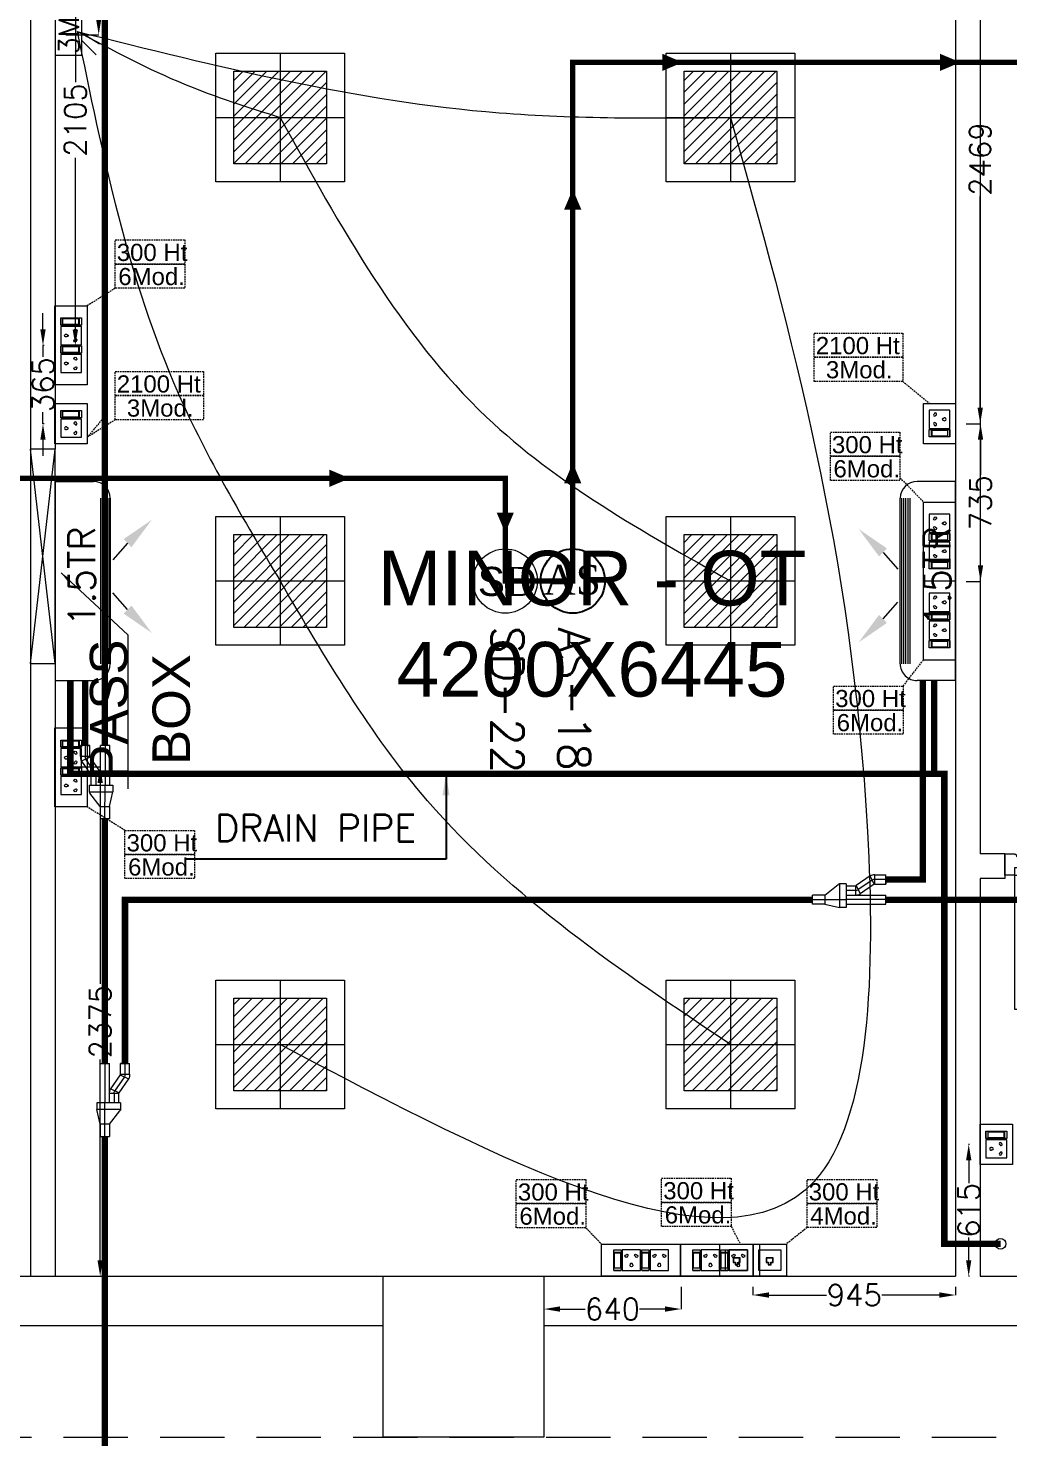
# Model space of a CAD drawing. Extents: x 3505867 to 4040009, y -660366 to -590408.
# Drawn here: x 3519124 to 3523697, y -613707 to -607133 of the extents above; entities that cross this region are included whole.
import ezdxf

# ---------------------------------------------------------------- set-up
doc = ezdxf.new("R2010")
doc.units = 0
doc.header["$LTSCALE"] = 6
doc.header["$MEASUREMENT"] = 0
for name, pattern in [('1', [0]), ('CONTINU', [0]), ('DASHED2', [0.375, 0.25, -0.125]), ('HIDDEN', [0.375, 0.25, -0.125])]:
    doc.linetypes.add(name, pattern=pattern)
doc.layers.get('0').update_dxf_attribs({"linetype": 'CONTINUOUS', "lineweight": 0})
doc.layers.get('Defpoints').update_dxf_attribs({"linetype": 'CONTINUOUS', "lineweight": 0})
for name, color, linetype, lineweight in [('1Y-JOINT', 1, 'CONTINUOUS', 0), ('AC CKT-8', 110, 'CONTINUOUS', 0), ('AC-AHU', 7, 'CONTINUOUS', 0), ('Chajja', 7, 'CONTINUOUS', 0), ('COL', 5, 'CONTINUOUS', 0), ('DIM', 7, 'CONTINUOUS', 0), ('DOOR', 44, 'CONTINUOUS', 0), ('ELE- DBS', 1, 'CONTINUOUS', 0), ('ELE-1 NO 6-16A RAW POWER SOCKET', 1, 'CONTINUOUS', 0), ('ELE-3M UPS P.SB', 3, 'CONTINUOUS', 0), ('ELE-CABLE TRAY', 31, 'CONTINUOUS', 0), ('ELE. 2N0S OF 6-16 UPS SOCKETS', 191, 'CONTINUOUS', 0), ('ELE. DB', 1, 'CONTINUOUS', 0), ('ELE.LAN POINT', 3, 'CONTINUOUS', 0), ('FA-ABOVE SMOKE DETECTOR', 6, 'CONTINUOUS', 25), ('FA-BELOW SMOKE DERECTOR', 1, 'CONTINUOUS', 0), ('FA-FIRE TEXT', 7, 'CONTINUOUS', 0), ('HTL-COPPER PIPE', 6, 'CONTINUOUS', 0), ('HVAC_HI-WALL_1.5TR', 5, 'CONTINUOUS', 0), ('LV.CC CEMARA', 66, 'CONTINUOUS', 0), ('M-VRF- CKT', 5, 'CONTINUOUS', 0), ('MEP_HVAC_DRAIN_PIPE', 7, 'CONTINUOUS', 0), ('MEP_HVAC_TEXT', 7, 'CONTINUOUS', 0), ('MEP_HVAC_VRF_COPPER_PIPE', 6, 'CONTINUOUS', 0), ('TEXT', 5, 'CONTINUOUS', 0), ('vrf', 6, 'CONTINUOUS', 0), ('WALL', 10, 'CONTINUOUS', 0), ('WIN', 151, 'CONTINUOUS', 0)]:
    doc.layers.add(name, color=color, linetype=linetype, lineweight=lineweight)
for name, color, linetype, lineweight, true_color in [('CFT_LOOPING', 7, '1', 0, 0xd6d600), ('ELE-42W EMERGENCY DOWN LIGHT', 7, 'CONTINUOUS', 0, 0x608ec6), ('ELE-6A AC SOCKET', 7, 'CONTINUOUS', 0, 0x00ceb6), ('ELE-LIGHTING WIRING', 7, 'CONTINUOUS', 0, 0x63d7b6)]:
    doc.layers.add(name, color=color, linetype=linetype, lineweight=lineweight, true_color=true_color)
doc.layers.add('FA-LOOPING', color=200, linetype='CONTINUOUS')
doc.styles.add('ARIAL', font='arial.ttf')
doc.styles.add('PDF Times New Roman', font='times.ttf')
doc.styles.add('ROMANS', font='romans.shx')
doc.styles.get("Standard").update_dxf_attribs({"font": 'SIMPLEX'})
doc.styles.add('VERDANA', font='verdana.ttf')
doc.dimstyles.new('AEPL1', dxfattribs={"dimtxt": 100, "dimasz": 75, "dimexe": 1.25, "dimexo": 50, "dimtad": 0, "dimdec": 0, "dimtxsty": 'ROMANS', "dimcen": 2.5, "dimclrd": 7, "dimclre": 7, "dimadec": 0, "dimazin": 0, "dimtfac": 1, "dimtdec": 0, "dimtmove": 0, "dimatfit": 3, "dimfxl": 1, "dimlwd": 0, "dimlwe": 0, "dimarcsym": 0})
doc.dimstyles.new('TEXT', dxfattribs={"dimscale": 0, "dimtxt": 500, "dimasz": 100, "dimexe": 75, "dimexo": 100, "dimgap": 50, "dimtad": 0, "dimdec": 0, "dimzin": 0, "dimdsep": 46, "dimtxsty": 'ARIAL', "dimblk": 'OBLIQUE', "dimcen": 0.09, "dimdle": 100, "dimclrd": 256, "dimclre": 256, "dimclrt": 6, "dimadec": 0, "dimazin": 0, "dimtfac": 1, "dimtdec": 0, "dimtofl": 0, "dimtmove": 2, "dimatfit": 3, "dimfxl": 1, "dimfrac": 2, "dimtolj": 1, "dimtzin": 0, "dimarcsym": 0})

# ---------------------------------------------------------------- blocks, each defined once
blk = doc.blocks.new('_Oblique')
at = {"color": 0, "linetype": 'ByBlock', "lineweight": -2}
blk.add_line((-0.5, -0.5), (0.5, 0.5), dxfattribs=at)
blk = doc.blocks.new('750')
at = {"layer": 'DOOR'}
for p, q in [((-50, 705), (-47.5, 705)), ((-35, 690), (-35, 692.5)), ((50, 45), (50, 80)), ((50, 80), (675, 80)), ((675, 45), (675, 80)), ((-50, 45), (-47.5, 45)), ((-35, 60), (-35, 57.5)), ((50, 45), (675, 45))]:
    blk.add_line(p, q, dxfattribs=at)
for points in [[(15, 690), (15, 705), (50, 705), (50, 750), (-50, 750), (-50, 705)], [(-35, 690), (15, 690)], [(15, 60), (15, 45), (50, 45), (50, 0), (-50, 0), (-50, 45)], [(-35, 60), (15, 60)]]:
    blk.add_lwpolyline(points, dxfattribs=at)
for centre, start, end in [((-35, 705), 180, 270), ((-35, 45), 90, 180)]:
    blk.add_arc(centre, 12.5, start, end, dxfattribs=at)
at = {"layer": 'DOOR', "color": 145}
blk.add_arc((15, 45), 660, 0, 90, dxfattribs=at)
blk = doc.blocks.new('6-16A RAW POWER SOCKET 3M')
at = {"layer": 'ELE-1 NO 6-16A RAW POWER SOCKET', "lineweight": 0}
for p, q in [((0, 57.9), (72.3, 57.9)), ((0, 57.9), (72.3, 57.9)), ((0, 32.7), (0, 57.9)), ((0, 57.9), (0, 32.7)), ((7.9, 55.8), (64.4, 55.8)), ((7.9, 34.8), (7.9, 55.8)), ((61.9, 55.8), (61.9, 34.8)), ((64.4, 55.8), (64.4, 34.8)), ((72.3, 57.9), (72.3, 32.7)), ((72.3, 32.7), (0, 32.7)), ((0, 28.5), (0, -34.8)), ((72.3, 28.5), (0, 28.5)), ((64.4, 34.8), (7.9, 34.8)), ((72.3, -34.8), (72.3, 28.5)), ((0, -34.8), (72.3, -34.8))]:
    blk.add_line(p, q, dxfattribs=at)
blk.add_lwpolyline([(92, 82.1), (92, -57.5), (-19.7, -57.5), (-19.7, 82.1)], close=True, dxfattribs=at)
for centre, radius, start, end in [((18.3, -3.1), 4.93, 37.1584, 322.8416), ((23.3, -3.1), 3.14, 251.4031, 108.5969), ((50.3, 14.9), 4.24, 357.49, 264.7311), ((53.2, 11.6), 3.43, 194.9049, 67.3162), ((50.3, -21.2), 4.24, 95.2689, 2.51), ((53.2, -17.8), 3.43, 292.6838, 165.0951)]:
    blk.add_arc(centre, radius, start, end, dxfattribs=at)
blk = doc.blocks.new('6MODULE-UPS')
at = {"layer": 'ELE. 2N0S OF 6-16 UPS SOCKETS', "color": 223, "lineweight": 0}
for p, q in [((-5.7, 91.9), (-5.7, 19.7)), ((-5.7, 91.9), (-5.7, 19.7)), ((19.4, 91.9), (-5.7, 91.9)), ((-5.7, 91.9), (19.4, 91.9)), ((-3.6, 84), (-3.6, 27.6)), ((17.3, 84), (-3.6, 84)), ((17.3, 27.6), (17.3, 84)), ((19.4, 19.7), (19.4, 91.9)), ((23.6, 91.9), (86.9, 91.9)), ((23.6, 19.7), (23.6, 91.9)), ((86.9, 91.9), (86.9, 19.7)), ((91.1, 91.9), (91.1, 19.7)), ((91.1, 91.9), (91.1, 19.7)), ((116.2, 91.9), (91.1, 91.9)), ((91.1, 91.9), (116.2, 91.9)), ((93.2, 84), (93.2, 27.6)), ((114.1, 84), (93.2, 84)), ((114.1, 27.6), (114.1, 84)), ((116.2, 19.7), (116.2, 91.9)), ((120.4, 19.7), (120.4, 91.9)), ((120.4, 91.9), (183.6, 91.9)), ((183.6, 91.9), (183.6, 19.7)), ((-5.7, 19.7), (19.4, 19.7)), ((-3.6, 30.1), (17.3, 30.1)), ((-3.6, 27.6), (17.3, 27.6)), ((86.9, 19.7), (23.6, 19.7)), ((91.1, 19.7), (116.2, 19.7)), ((93.2, 30.1), (114.1, 30.1)), ((93.2, 27.6), (114.1, 27.6)), ((183.6, 19.7), (120.4, 19.7))]:
    blk.add_line(p, q, dxfattribs=at)
blk.add_lwpolyline([(-48.1, 0), (226, 0), (226, 111.6), (-48.1, 111.6)], close=True, dxfattribs=at)
for centre, radius, start, end in [((55.3, 73.6), 4.92, 307.1584, 232.8416), ((55.3, 68.7), 3.14, 161.4031, 18.5969), ((152, 73.6), 4.92, 307.1584, 232.8416), ((152, 68.7), 3.14, 161.4031, 18.5969), ((37.2, 41.7), 4.24, 5.2689, 272.51), ((40.6, 38.8), 3.42, 202.6838, 75.0951), ((69.9, 38.8), 3.42, 104.9049, 337.3162), ((73.3, 41.7), 4.24, 267.49, 174.7311), ((134, 41.7), 4.24, 5.2689, 272.51), ((137.3, 38.8), 3.42, 202.6838, 75.0951), ((166.7, 38.8), 3.42, 104.9049, 337.3162), ((170, 41.7), 4.24, 267.49, 174.7311)]:
    blk.add_arc(centre, radius, start, end, dxfattribs=at)
blk = doc.blocks.new('EQ2WE')
at = {"layer": 'ELE-6A AC SOCKET', "lineweight": 0}
for p, q in [((-98.7, 169.5), (-215.4, 169.5)), ((-215.4, 169.5), (-215.4, 36.3)), ((-98.7, 36.3), (-98.7, 169.5)), ((-91, 36.3), (-91, 169.5)), ((-91, 169.5), (-44.6, 169.5)), ((-44.6, 169.5), (-91, 169.5)), ((-87.1, 50.8), (-87.1, 155)), ((-87.1, 155), (-48.5, 155)), ((-48.5, 155), (-48.5, 50.8)), ((-44.6, 169.5), (-44.6, 36.3)), ((-44.6, 169.5), (-44.6, 36.3)), ((-215.4, 36.3), (-98.7, 36.3)), ((-44.6, 36.3), (-91, 36.3)), ((-48.5, 55.5), (-87.1, 55.5)), ((-48.5, 50.8), (-87.1, 50.8))]:
    blk.add_line(p, q, dxfattribs=at)
blk.add_lwpolyline([(0, 0), (-257.3, 0), (-257.3, 205.9), (0, 205.9)], close=True, dxfattribs=at)
for centre, radius, start, end in [((-157.1, 135.8), 9.08, 307.15837, 232.84163), ((-157.1, 126.7), 5.79, 161.40312, 18.59688), ((-190.3, 76.9), 7.83, 5.26891, 272.51003), ((-184.2, 71.6), 6.31, 202.68381, 75.09514), ((-130, 71.6), 6.31, 104.90486, 337.31619), ((-123.8, 76.9), 7.83, 267.48997, 174.73109)]:
    blk.add_arc(centre, radius, start, end, dxfattribs=at)
blk = doc.blocks.new('*D413')
at = {"layer": 'Defpoints', "color": 0, "linetype": 'ByBlock', "transparency": 16777216}
for p in [(13575, 1365.1), (13521.3, 750), (13575, 750)]:
    blk.add_point(p, dxfattribs=at)
at = {"layer": 'ELE-CABLE TRAY', "color": 7, "linetype": 'ByBlock', "lineweight": 0, "transparency": 16777216}
for p, q in [((13525, 1365.1), (13520.1, 1365.1)), ((13521.3, 1290.1), (13521.3, 1184.4)), ((13521.3, 825), (13521.3, 930.7)), ((13525, 750), (13520.1, 750))]:
    blk.add_line(p, q, dxfattribs=at)
at = {"layer": 'ELE-CABLE TRAY', "color": 7, "linetype": 'ByBlock', "transparency": 16777216}
for points in [[(13533.8, 1290.1), (13508.8, 1290.1), (13521.3, 1365.1)], [(13508.8, 825), (13533.8, 825), (13521.3, 750)]]:
    blk.add_solid(points, dxfattribs=at)
at = {"layer": 'ELE-CABLE TRAY', "color": 0, "linetype": 'ByBlock', "transparency": 16777216, "insert": (13521.3, 1057.5), "char_height": 100, "attachment_point": 5, "rotation": 90, "style": 'ROMANS'}
blk.add_mtext('615', dxfattribs=at)
blk = doc.blocks.new('*D414')
at = {"layer": 'Defpoints', "color": 0, "linetype": 'ByBlock', "transparency": 16777216}
for p in [(11540, 750), (12179.7, 750), (12179.7, 597.1)]:
    blk.add_point(p, dxfattribs=at)
at = {"layer": 'ELE-CABLE TRAY', "color": 7, "linetype": 'ByBlock', "lineweight": 0, "transparency": 16777216}
for p, q in [((11540, 700), (11540, 595.8)), ((12179.7, 700), (12179.7, 595.8)), ((11615, 597.1), (11733, 597.1)), ((12104.7, 597.1), (11986.7, 597.1))]:
    blk.add_line(p, q, dxfattribs=at)
at = {"layer": 'ELE-CABLE TRAY', "color": 7, "linetype": 'ByBlock', "transparency": 16777216}
for points in [[(11615, 609.6), (11615, 584.6), (11540, 597.1)], [(12104.7, 584.6), (12104.7, 609.6), (12179.7, 597.1)]]:
    blk.add_solid(points, dxfattribs=at)
at = {"layer": 'ELE-CABLE TRAY', "color": 0, "linetype": 'ByBlock', "transparency": 16777216, "insert": (11859.8, 597.1), "char_height": 100, "attachment_point": 5, "style": 'ROMANS'}
blk.add_mtext('640', dxfattribs=at)
blk = doc.blocks.new('*D415')
at = {"layer": 'Defpoints', "color": 0, "linetype": 'ByBlock', "transparency": 16777216}
for p in [(13460, 7195), (13460, 4725.9), (13575, 4725.9)]:
    blk.add_point(p, dxfattribs=at)
at = {"layer": 'ELE-CABLE TRAY', "color": 7, "linetype": 'ByBlock', "lineweight": 0, "transparency": 16777216}
for p, q in [((13510, 7195), (13576.3, 7195)), ((13575, 7120), (13575, 6134.9)), ((13575, 4800.9), (13575, 5786)), ((13510, 4725.9), (13576.3, 4725.9))]:
    blk.add_line(p, q, dxfattribs=at)
at = {"layer": 'ELE-CABLE TRAY', "color": 7, "linetype": 'ByBlock', "transparency": 16777216}
for points in [[(13587.5, 7120), (13562.5, 7120), (13575, 7195)], [(13562.5, 4800.9), (13587.5, 4800.9), (13575, 4725.9)]]:
    blk.add_solid(points, dxfattribs=at)
at = {"layer": 'ELE-CABLE TRAY', "color": 0, "linetype": 'ByBlock', "transparency": 16777216, "insert": (13575, 5960.4), "char_height": 100, "attachment_point": 5, "rotation": 90, "style": 'ROMANS'}
blk.add_mtext('2469', dxfattribs=at)
blk = doc.blocks.new('*D416')
at = {"layer": 'Defpoints', "color": 0, "linetype": 'ByBlock', "transparency": 16777216}
for p in [(13460, 4725.9), (13460, 3990.5), (13576.3, 3990.5)]:
    blk.add_point(p, dxfattribs=at)
at = {"layer": 'ELE-CABLE TRAY', "color": 7, "linetype": 'ByBlock', "lineweight": 0, "transparency": 16777216}
for p, q in [((13510, 4725.9), (13577.5, 4725.9)), ((13576.3, 4650.9), (13576.3, 4487.4)), ((13576.3, 4065.5), (13576.3, 4229)), ((13510, 3990.5), (13577.5, 3990.5))]:
    blk.add_line(p, q, dxfattribs=at)
at = {"layer": 'ELE-CABLE TRAY', "color": 7, "linetype": 'ByBlock', "transparency": 16777216}
for points in [[(13588.8, 4650.9), (13563.8, 4650.9), (13576.3, 4725.9)], [(13563.8, 4065.5), (13588.8, 4065.5), (13576.3, 3990.5)]]:
    blk.add_solid(points, dxfattribs=at)
at = {"layer": 'ELE-CABLE TRAY', "color": 0, "linetype": 'ByBlock', "transparency": 16777216, "insert": (13576.3, 4358.2), "char_height": 100, "attachment_point": 5, "rotation": 90, "style": 'ROMANS'}
blk.add_mtext('735', dxfattribs=at)
blk = doc.blocks.new('*D417')
at = {"layer": 'Defpoints', "color": 0, "linetype": 'ByBlock', "transparency": 16777216}
for p in [(9260, 3125.3), (9260, 750), (9470.7, 750)]:
    blk.add_point(p, dxfattribs=at)
at = {"layer": 'ELE-CABLE TRAY', "color": 7, "linetype": 'ByBlock', "lineweight": 0, "transparency": 16777216}
for p, q in [((9310, 3125.3), (9472, 3125.3)), ((9470.7, 3050.3), (9470.7, 2114.4)), ((9470.7, 825), (9470.7, 1760.8)), ((9310, 750), (9472, 750))]:
    blk.add_line(p, q, dxfattribs=at)
at = {"layer": 'ELE-CABLE TRAY', "color": 7, "linetype": 'ByBlock', "transparency": 16777216}
for points in [[(9483.2, 3050.3), (9458.2, 3050.3), (9470.7, 3125.3)], [(9458.2, 825), (9483.2, 825), (9470.7, 750)]]:
    blk.add_solid(points, dxfattribs=at)
at = {"layer": 'ELE-CABLE TRAY', "color": 0, "linetype": 'ByBlock', "transparency": 16777216, "insert": (9470.7, 1937.6), "char_height": 100, "attachment_point": 5, "rotation": 90, "style": 'ROMANS'}
blk.add_mtext('2375', dxfattribs=at)
blk = doc.blocks.new('*D418')
at = {"layer": 'Defpoints', "color": 0, "linetype": 'ByBlock', "transparency": 16777216}
for p in [(9260, 7195), (9354.9, 7195), (9260, 5089.9)]:
    blk.add_point(p, dxfattribs=at)
at = {"layer": 'ELE-CABLE TRAY', "color": 7, "linetype": 'ByBlock', "lineweight": 0, "transparency": 16777216}
for p, q in [((9310, 7195), (9356.1, 7195)), ((9354.9, 7120), (9354.9, 6319.3)), ((9354.9, 5164.9), (9354.9, 5965.6)), ((9310, 5089.9), (9356.1, 5089.9))]:
    blk.add_line(p, q, dxfattribs=at)
at = {"layer": 'ELE-CABLE TRAY', "color": 7, "linetype": 'ByBlock', "transparency": 16777216}
for points in [[(9367.4, 7120), (9342.4, 7120), (9354.9, 7195)], [(9342.4, 5164.9), (9367.4, 5164.9), (9354.9, 5089.9)]]:
    blk.add_solid(points, dxfattribs=at)
at = {"layer": 'ELE-CABLE TRAY', "color": 0, "linetype": 'ByBlock', "transparency": 16777216, "insert": (9354.9, 6142.5), "char_height": 100, "attachment_point": 5, "rotation": 90, "style": 'ROMANS'}
blk.add_mtext('2105', dxfattribs=at)
blk = doc.blocks.new('*D419')
at = {"layer": 'Defpoints', "color": 0, "linetype": 'ByBlock', "transparency": 16777216}
for p in [(9260, 5090.9), (9203.9, 4725.9), (9260, 4725.9)]:
    blk.add_point(p, dxfattribs=at)
at = {"layer": 'ELE-CABLE TRAY', "color": 7, "linetype": 'ByBlock', "lineweight": 0, "transparency": 16777216}
for p, q in [((9203.9, 5165.9), (9203.9, 5240.9)), ((9210, 5090.9), (9202.7, 5090.9)), ((9203.9, 5090.9), (9203.9, 5037.6)), ((9203.9, 4725.9), (9203.9, 4779.2)), ((9210, 4725.9), (9202.7, 4725.9)), ((9203.9, 4650.9), (9203.9, 4575.9))]:
    blk.add_line(p, q, dxfattribs=at)
at = {"layer": 'ELE-CABLE TRAY', "color": 7, "linetype": 'ByBlock', "transparency": 16777216}
for points in [[(9191.4, 5165.9), (9216.4, 5165.9), (9203.9, 5090.9)], [(9216.4, 4650.9), (9191.4, 4650.9), (9203.9, 4725.9)]]:
    blk.add_solid(points, dxfattribs=at)
at = {"layer": 'ELE-CABLE TRAY', "color": 0, "linetype": 'ByBlock', "transparency": 16777216, "insert": (9203.9, 4908.4), "char_height": 100, "attachment_point": 5, "rotation": 90, "style": 'ROMANS'}
blk.add_mtext('365', dxfattribs=at)
blk = doc.blocks.new('54W EME')
at = {"layer": 'ELE-42W EMERGENCY DOWN LIGHT'}
h = blk.add_hatch(dxfattribs=at)
h.set_pattern_fill('ANSI31', color=8, scale=312.5, style=0)
h.paths.add_polyline_path([(-216.4, -216.4), (-216.4, 216.4), (216.4, 216.4), (216.4, -216.4)])
for p, q in [((0, 300), (0, -300)), ((-300, 0), (300, 0))]:
    blk.add_line(p, q, dxfattribs=at)
for points in [[(-300, -300), (-300, 300), (300, 300), (300, -300)], [(-216.4, -216.4), (-216.4, 216.4), (216.4, 216.4), (216.4, -216.4)]]:
    blk.add_lwpolyline(points, close=True, dxfattribs=at)
blk = doc.blocks.new('3M UPS SB')
at = {"layer": 'ELE-3M UPS P.SB', "color": 3}
for p, q in [((-133.8, 160), (-69.3, 265.2)), ((-88.2, 160), (-3.4, 244.9)), ((-240, 160), (-240, 0)), ((0, 160), (-240, 160)), ((0, 160), (0, 0))]:
    blk.add_line(p, q, dxfattribs=at)
blk.add_text('3M', height=120, rotation=180, dxfattribs=at).set_placement((-6, 143))
blk = doc.blocks.new('*D534')
at = {"layer": 'Defpoints', "color": 0, "linetype": 'ByBlock', "transparency": 16777216}
for p in [(-18285, 7430.2), (-18285, 6775.2), (-18081.3, 6775.2)]:
    blk.add_point(p, dxfattribs=at)
at = {"layer": 'ELE-CABLE TRAY', "color": 7, "linetype": 'ByBlock', "lineweight": 0, "transparency": 16777216}
for p, q in [((-18235, 7430.2), (-18080, 7430.2)), ((-18081.3, 7355.2), (-18081.3, 7229.5)), ((-18081.3, 6850.2), (-18081.3, 6975.9)), ((-18235, 6775.2), (-18080, 6775.2))]:
    blk.add_line(p, q, dxfattribs=at)
at = {"layer": 'ELE-CABLE TRAY', "color": 7, "linetype": 'ByBlock', "transparency": 16777216}
for points in [[(-18068.8, 7355.2), (-18093.8, 7355.2), (-18081.3, 7430.2)], [(-18093.8, 6850.2), (-18068.8, 6850.2), (-18081.3, 6775.2)]]:
    blk.add_solid(points, dxfattribs=at)
at = {"layer": 'ELE-CABLE TRAY', "color": 0, "linetype": 'ByBlock', "transparency": 16777216, "insert": (-18081.3, 7102.7), "char_height": 100, "attachment_point": 5, "rotation": 90, "style": 'ROMANS'}
blk.add_mtext('655', dxfattribs=at)
blk = doc.blocks.new('Voice')
at = {"layer": 'ELE.LAN POINT', "color": 6}
for points in [[(0, -31.8), (127.9, -31.8), (127.9, 92), (0, 92)], [(21.9, -10), (106, -10), (106, 70.1), (21.9, 70.1)], [(77.3, 21.4), (69.7, 21.4), (69.7, 11.7), (58.1, 11.7), (58.1, 21.4), (50.6, 21.4), (50.6, 38.7), (77.3, 38.7)], [(75.9, 22.8), (68.4, 22.8), (68.4, 13), (59.5, 13), (59.5, 22.8), (52, 22.8), (52, 37.4), (75.9, 37.4)]]:
    blk.add_lwpolyline(points, close=True, dxfattribs=at)
blk = doc.blocks.new('*D309')
at = {"layer": 'Defpoints', "color": 0, "linetype": 'ByBlock', "transparency": 16777216}
for p in [(-15030, 985.2), (-14085, 985.2), (-14085, 897.7)]:
    blk.add_point(p, dxfattribs=at)
at = {"layer": 'ELE-CABLE TRAY', "color": 7, "linetype": 'ByBlock', "lineweight": 0, "transparency": 16777216}
for p, q in [((-15030, 935.2), (-15030, 896.5)), ((-14085, 935.2), (-14085, 896.5)), ((-14955, 897.7), (-14686.7, 897.7)), ((-14160, 897.7), (-14428.3, 897.7))]:
    blk.add_line(p, q, dxfattribs=at)
at = {"layer": 'ELE-CABLE TRAY', "color": 7, "linetype": 'ByBlock', "transparency": 16777216}
for points in [[(-14955, 910.2), (-14955, 885.2), (-15030, 897.7)], [(-14160, 885.2), (-14160, 910.2), (-14085, 897.7)]]:
    blk.add_solid(points, dxfattribs=at)
at = {"layer": 'ELE-CABLE TRAY', "color": 0, "linetype": 'ByBlock', "transparency": 16777216, "insert": (-14557.5, 897.7), "char_height": 100, "attachment_point": 5, "style": 'ROMANS'}
blk.add_mtext('945', dxfattribs=at)
blk = doc.blocks.new('SMOKE DETECTOR')
at = {"layer": 'FA-BELOW SMOKE DERECTOR', "color": 7}
blk.add_circle((931028.7, -118293.9), 166, dxfattribs=at)
at = {"layer": 'FA-BELOW SMOKE DERECTOR', "insert": (930887.1, -118373), "char_height": 150, "attachment_point": 7, "style": 'PDF Times New Roman'}
blk.add_mtext('{\\fArial|b0|i0|c0|p34;S}D', dxfattribs=at)
blk = doc.blocks.new('above smoke detector')
at = {"layer": 'FA-ABOVE SMOKE DETECTOR', "color": 7}
blk.add_circle((0, 0), 300, dxfattribs=at)
at = {"layer": 'FA-ABOVE SMOKE DETECTOR', "color": 53, "style": 'PDF Times New Roman'}
blk.add_text('AS', height=277.4, dxfattribs=at).set_placement((-274, -128))
blk = doc.blocks.new('DSFREWR')
at = {"layer": 'FA-LOOPING', "linetype": 'ByBlock', "const_width": 25}
blk.add_lwpolyline([(-12707.5, 9647.3), (-18975, 9647.3), (-18975, 9200.2), (-21212.5, 9200.2), (-21212.5, 10612.1), (-22370.9, 10612.1), (-22370.9, 10294.6), (-21601.6, 10294.6), (-21601.6, 5820.2), (-24543, 5820.2), (-24543, 3733.6), (-20348.4, 3733.6), (-20348.4, 4706.7), (-16185, 4706.7), (-16185, 4227.7), (-15870.4, 4227.7), (-15870.4, 6646.5), (-10895, 6646.5)], dxfattribs=at)
at = {"layer": 'FA-LOOPING', "color": 200, "linetype": 'CONTINU'}
for points in [[(-15452.8, 6646.5, 80.4, 0, 0), (-15358, 6646.5, 0, 0, 0)], [(-14157.6, 6646.5, 80.4, 0, 0), (-14062.7, 6646.5, 0, 0, 0)], [(-15870.4, 5959.8, 80.4, 0, 0), (-15870.4, 6054.7, 0, 0, 0)], [(-15870.4, 4683.4, 80.4, 0, 0), (-15870.4, 4778.2, 0, 0, 0)], [(-17005.2, 4706.7, 80.4, 0, 0), (-16910.3, 4706.7, 0, 0, 0)], [(-16185, 4547, 80.4, 0, 0), (-16185, 4452.2, 0, 0, 0)]]:
    blk.add_lwpolyline(points, format="xyseb", dxfattribs=at)
at = {"layer": 'FA-ABOVE SMOKE DETECTOR', "xscale": 0.4999999999993358, "yscale": 0.4999999999993358, "zscale": 0.4999999999993358}
blk.add_blockref('above smoke detector', (-15870.4, 4227.7), dxfattribs=at)
at = {"layer": 'FA-BELOW SMOKE DERECTOR', "color": 6, "xscale": 0.9035551315104862, "yscale": 0.9035551315104862, "zscale": 0.9035551315104862}
blk.add_blockref('SMOKE DETECTOR', (-857420.8, 111112.7), dxfattribs=at)
at = {"layer": 'FA-FIRE TEXT', "color": 200, "linetype": 'CONTINU', "char_height": 150, "width": 349.838, "attachment_point": 1, "rotation": 270, "style": 'ROMANS'}
for s, insert in [('{\\C256;SD-22}', (-16099.8, 4018.3)), ('{\\C256;AS-18}', (-15788.9, 4011.6))]:
    blk.add_mtext(s, dxfattribs=dict(at, insert=insert))
blk = doc.blocks.new('HI WALL SPLIT AC UNIT 1.5TR')
at = {"layer": 'HVAC_HI-WALL_1.5TR', "color": 7, "lineweight": 5}
for p, q in [((1295285.1, -129882.4), (1295362.7, -129951.6)), ((1295595, -129882.4), (1295517.4, -129951.6))]:
    blk.add_line(p, q, dxfattribs=at)
at = {"layer": 'HVAC_HI-WALL_1.5TR', "color": 5, "lineweight": 5}
for p, q in [((1295076, -129962.8), (1295847.5, -129962.8)), ((1294997.2, -130220.8), (1294997.2, -130041.6)), ((1295926.2, -130220.8), (1295926.2, -130041.6)), ((1294997.2, -130220.8), (1295926.2, -130220.8))]:
    blk.add_line(p, q, dxfattribs=at)
at = {"layer": 'HVAC_HI-WALL_1.5TR', "color": 8, "lineweight": 5}
for p, q in [((1295076, -129969.7), (1295847.5, -129969.7)), ((1295076, -129979), (1295847.5, -129979)), ((1295076, -129988.2), (1295847.5, -129988.2)), ((1295076, -129999.8), (1295847.5, -129999.8)), ((1295076, -130009), (1295847.5, -130009))]:
    blk.add_line(p, q, dxfattribs=at)
at = {"layer": 'HVAC_HI-WALL_1.5TR', "color": 5, "lineweight": 5}
for centre, start, end in [((1295076, -130041.6), 90, 180), ((1295847.5, -130041.6), 0, 90)]:
    blk.add_arc(centre, 78.8, start, end, dxfattribs=at)
at = {"layer": 'HVAC_HI-WALL_1.5TR', "color": 7, "lineweight": 5}
for points in [[(1295304, -129864.2), (1295266.2, -129900.6), (1295175.9, -129769)], [(1295576.1, -129864.2), (1295613.9, -129900.6), (1295704.2, -129769)]]:
    blk.add_solid(points, dxfattribs=at)
blk = doc.blocks.new('Y-JOINT')
at = {"layer": '1Y-JOINT', "extrusion": (7.0061e-12, -6.61628e-05, 1)}
for p, q in [((416463.1, -2646.1, 0), (416247.1, -2646.1, 0)), ((416247.1, -2646.1, 0), (416247.1, -2696.7, 0)), ((416247.1, -2671.4, 0), (416463.1, -2671.4, 0)), ((416463.1, -2757.4, 0), (416463.1, -2628.5, 0)), ((416463.1, -2628.5, 0), (416499.1, -2628.5, 0)), ((416499.1, -2757.4, 0), (416499.1, -2628.5, 0)), ((416579.1, -2646.1, 0), (416499.1, -2628.5, 0)), ((416463.1, -2696.7, 0), (416247.1, -2696.7, 0)), ((416306.4, -2756.1, 0), (416247.1, -2756.1, 0)), ((416247.1, -2771.6, 0), (416247.1, -2756.1, 0)), ((416247.1, -2756.1, 0), (416247.1, -2806.7, 0)), ((416306.4, -2756.1, 0), (416306.4, -2806.7, 0)), ((416310.3, -2755.2, 0), (416385.8, -2702.8, 0)), ((416310.3, -2755.2, 0), (416332.5, -2800.7, 0)), ((416321.4, -2777.9, 0), (416398.7, -2724.6, 0)), ((416332.5, -2800.7, 0), (416408, -2748.2, 0)), ((416408, -2748.2, 0), (416385.8, -2702.8, 0)), ((416411.9, -2747.3, 0), (416411.9, -2696.7, 0)), ((416463.1, -2696.7, 0), (416411.9, -2696.7, 0)), ((416411.9, -2722, 0), (416463.1, -2722, 0)), ((416463.1, -2747.3, 0), (416411.9, -2747.3, 0)), ((416463.1, -2757.4, 0), (416499.1, -2757.4, 0)), ((416579.1, -2696.7, 0), (416506, -2754.1, 0)), ((416247.1, -2781.4, 0), (416306.4, -2781.4, 0)), ((416306.4, -2806.7, 0), (416247.1, -2806.7, 0))]:
    blk.add_line(p, q, dxfattribs=at)
at = {"layer": '1Y-JOINT', "extrusion": (6.9964e-12, -6.61628e-05, 1)}
for p, q in [((416647.1, -2671.4, 0), (416463.1, -2671.4, 0)), ((416579.1, -2646.1, 0), (416647.1, -2646.1, 0)), ((416647.1, -2646.1, 0), (416647.1, -2696.7, 0)), ((416579.1, -2696.7, 0), (416647.1, -2696.7, 0))]:
    blk.add_line(p, q, dxfattribs=at)
at = {"layer": '1Y-JOINT'}
blk.add_line((416579.1, -2696.7, 0), (416579.1, -2646.1, 0), dxfattribs=at)
at = {"layer": '1Y-JOINT', "extrusion": (7.0061e-12, -6.61628e-05, 1)}
for centre, radius, start, end in [((416306.4, -2747.3, 0.2), 8.85, 270.00001, 296.0671), ((416411.9, -2756.2, 0.2), 59.5, 90.00001, 116.0671), ((416411.9, -2756.2, 0.2), 34.2, 90.00001, 116.0671), ((416411.9, -2756.2, 0.2), 8.85, 90.00001, 116.0671), ((416499.1, -2748.6, 0.2), 8.85, 270.00001, 321.37887), ((416306.4, -2747.3, 0.2), 34.2, 270.00001, 296.0671), ((416306.4, -2747.3, 0.2), 59.5, 270.00001, 296.0671)]:
    blk.add_arc(centre, radius, start, end, dxfattribs=at)
blk = doc.blocks.new('A$C4D743431')
at = {"layer": 'AC CKT-8', "xscale": 0.933787291884793, "yscale": 0.933787291884793, "zscale": 0.933787291884793, "rotation": 359.9999939263457}
blk.add_blockref('Y-JOINT', (-389059.7, 2494.6, 0), dxfattribs=at)
blk = doc.blocks.new('G$C4406566D')
at = {"layer": 'M-VRF- CKT', "xscale": 0.8031807735897878, "yscale": 0.8031807735897878, "zscale": 0.8031807735897878, "rotation": 180}
blk.add_blockref('A$C4D743431', (-224.2, -88.8, 0), dxfattribs=at)
blk.add_blockref('A$C4D743431', (-224.2, -88.8, 0), dxfattribs=at)
blk = doc.blocks.new('G$C186CAD5F')
at = {"layer": 'vrf', "color": 3, "xscale": 8.96419313933734, "yscale": 8.96419313933734, "zscale": 8.96419313933734, "rotation": 270.0000005682937}
blk.add_blockref('G$C4406566D', (796, -2010, 0), dxfattribs=at)
blk = doc.blocks.new('CIVIL IVF')
at = {"layer": 'Chajja', "color": 8, "linetype": 'HIDDEN', "ltscale": 200}
blk.add_line((-33055, 235.2), (-10540, 235.2), dxfattribs=at)
at = {"layer": 'COL', "color": 8}
blk.add_lwpolyline([(-23015, 985.2), (-22265, 985.2), (-22265, 235.2), (-23015, 235.2)], close=True, dxfattribs=at)
at = {"layer": 'WALL', "color": 8, "linetype": 'ByBlock'}
for p, q in [((-20230, 7660.2), (-20230, 2955.2)), ((-24660, 7430.2), (-24660, 4842.7)), ((-24545, 7430.2), (-24545, 4842.7)), ((-20345, 7430.2), (-20345, 985.2)), ((-24660, 3842.7), (-24660, 985.2)), ((-24545, 3842.7), (-24545, 985.2)), ((-20115, 2955.2), (-20230, 2955.2)), ((-20115, 2955.2), (-20115, 2840.2)), ((-20230, 2840.2), (-20230, 985.2)), ((-20115, 2840.2), (-20230, 2840.2)), ((-28190, 985.2), (-23015, 985.2)), ((-22265, 985.2), (-20345, 985.2)), ((-20230, 985.2), (-16305, 985.2)), ((-28190, 755.2), (-23015, 755.2)), ((-22265, 755.2), (-16305, 755.2))]:
    blk.add_line(p, q, dxfattribs=at)
at = {"layer": 'WIN', "color": 8, "linetype": 'Continuous'}
for p, q in [((-24545, 3842.7), (-24660, 4842.7)), ((-24660, 3842.7), (-24545, 4842.7))]:
    blk.add_line(p, q, dxfattribs=at)
blk.add_lwpolyline([(-24660, 3842.7), (-24545, 3842.7), (-24545, 4842.7), (-24660, 4842.7)], close=True, dxfattribs=at)
at = {"layer": 'DOOR', "color": 8, "rotation": 270}
blk.add_blockref('750', (-20115, 2905.2), dxfattribs=at)
at = {"layer": 'DIM', "color": 8, "insert": (-22040.4, 4026.8, -101230.8), "char_height": 255, "width": 2454.158, "attachment_point": 5, "style": 'ARIAL'}
blk.add_mtext('MINOR - OT\\P4200X6445', dxfattribs=at)
at = {"layer": 'DIM', "color": 8, "linetype": 'Continuous', "insert": (-24147.6, 3628.3), "char_height": 175, "width": 1149.25, "attachment_point": 5, "rotation": 90, "style": 'ARIAL'}
blk.add_mtext('PASS BOX', dxfattribs=at)
at = {"layer": 'WIN', "color": 8, "linetype": 'Continuous'}
blk.add_leader([(-24516.3, 4265.3), (-24204.8, 3976.8), (-24204.8, 3259)], dimstyle='TEXT', override={"dimscale": 1, "dimtxt": 200, "dimasz": 50, "dimfxl": 0.18}, dxfattribs=at)
blk = doc.blocks.new('SFDS')
at = {"layer": 'CFT_LOOPING', "color": 7, "linetype": 'DASHED2', "ltscale": 5}
for p, q in [((9540.7, 5358.1), (9410, 5276.1)), ((13213.4, 4923.5), (13340.2, 4819.6)), ((9540.7, 4744.6), (9410, 4662.7)), ((13200.8, 4474.2), (13310, 4361)), ((13215.9, 3502.7), (13310, 3624)), ((9586.4, 2829.5), (9410, 2939)), ((11736.1, 976.1), (11809.2, 900)), ((12414, 982), (12456.2, 900))]:
    blk.add_line(p, q, dxfattribs=at)
for points in [[(9540.7, 5583.1), (9865.5, 5583.1), (9865.5, 5470.6), (9540.7, 5470.6)], [(9540.7, 5470.6), (9865.5, 5470.6), (9865.5, 5358.1), (9540.7, 5358.1)], [(12800.8, 5148.5), (13213.4, 5148.5), (13213.4, 5036), (12800.8, 5036)], [(12800.8, 5036), (13213.4, 5036), (13213.4, 4923.5), (12800.8, 4923.5)], [(9540.7, 4969.6), (9953.3, 4969.6), (9953.3, 4857.1), (9540.7, 4857.1)], [(9540.7, 4857.1), (9953.3, 4857.1), (9953.3, 4744.6), (9540.7, 4744.6)], [(12876, 4686.5), (13200.8, 4686.5), (13200.8, 4574), (12876, 4574)], [(12876, 4574), (13200.8, 4574), (13200.8, 4461.5), (12876, 4461.5)], [(12891.1, 3502.7), (13215.9, 3502.7), (13215.9, 3390.2), (12891.1, 3390.2)], [(12891.1, 3390.2), (13215.9, 3390.2), (13215.9, 3277.7), (12891.1, 3277.7)], [(9586.4, 2829.5), (9911.2, 2829.5), (9911.2, 2717), (9586.4, 2717)], [(9586.4, 2717), (9911.2, 2717), (9911.2, 2604.5), (9586.4, 2604.5)]]:
    blk.add_lwpolyline(points, close=True, dxfattribs=at)
at = {"layer": 'CFT_LOOPING', "color": 7, "linetype": 'DASHED2', "ltscale": 5, "elevation": 0}
for points in [[(11411.3, 1201.1), (11736.1, 1201.1), (11736.1, 1088.6), (11411.3, 1088.6)], [(12089.2, 1207), (12414, 1207), (12414, 1094.5), (12089.2, 1094.5)], [(11411.3, 1088.6), (11736.1, 1088.6), (11736.1, 976.1), (11411.3, 976.1)], [(12089.2, 1094.5), (12414, 1094.5), (12414, 982), (12089.2, 982)]]:
    blk.add_lwpolyline(points, close=True, dxfattribs=at)
at = {"layer": 'ELE-1 NO 6-16A RAW POWER SOCKET', "linetype": 'ByBlock', "xscale": 1.343246120226769, "yscale": 1.343246120226769, "zscale": 1.343246120226769, "rotation": 359.9999999999999}
blk.add_blockref('6-16A RAW POWER SOCKET 3M', (13601.4, 1348.6), dxfattribs=at)
at = {"layer": 'ELE-6A AC SOCKET', "color": 254, "linetype": 'ByBlock', "xscale": 0.7286145446852714, "yscale": 0.7286145446852714, "zscale": 0.7286145446852714}
for p, rotation in [((9410, 4819.6), 90), ((13310, 4632.1), 270)]:
    blk.add_blockref('EQ2WE', p, dxfattribs=dict(at, rotation=rotation))
at = {"layer": 'ELE. 2N0S OF 6-16 UPS SOCKETS', "xscale": -1.344445831101533, "yscale": 1.344445831101533, "zscale": 1.344445831101533}
for p, rotation in [((9410, 5211.5), 89.99999999999937), ((13310, 4057.1), 269.9999999999996), ((13310, 3688.7), 269.9999999999996), ((9410, 3242.9), 89.9999999999994), ((11873.8, 900), 179.9999999999996), ((12242.3, 900), 179.9999999999996)]:
    blk.add_blockref('6MODULE-UPS', p, dxfattribs=dict(at, rotation=rotation))
at = {"layer": 'TEXT', "color": 7, "char_height": 80, "attachment_point": 1}
for s, insert, width in [('\\A1;{\\fArial|b0|i0|c0|p34;300 Ht\\P}', (9548.1, 5565), 8957.987), ('\\A1;{\\fArial|b0|i0|c0|p34;6Mod.\\P}', (9555.1, 5452.5), 352.575), ('\\A1;{\\fArial|b0|i0|c0|p34;2100 Ht}', (12808.3, 5130.4), 8957.987), ('\\A1;{\\fArial|b0|i0|c0|p34;3Mod.}', (12855.4, 5017.9), 352.575), ('\\A1;{\\fArial|b0|i0|c0|p34;2100 Ht}', (9548.1, 4951.6), 8957.987), ('\\A1;{\\fArial|b0|i0|c0|p34;3Mod.}', (9595.2, 4839.1), 352.575), ('\\A1;{\\fArial|b0|i0|c0|p34;300 Ht\\P}', (12883.4, 4668.4), 8957.987), ('\\A1;{\\fArial|b0|i0|c0|p34;6Mod.\\P}', (12890.5, 4555.9), 352.575), ('\\A1;{\\fArial|b0|i0|c0|p34;300 Ht\\P}', (12898.6, 3484.6), 8957.987), ('\\A1;{\\fArial|b0|i0|c0|p34;6Mod.\\P}', (12905.6, 3372.1), 352.575), ('\\A1;{\\fArial|b0|i0|c0|p34;300 Ht\\P}', (9593.8, 2811.4), 8957.987), ('\\A1;{\\fArial|b0|i0|c0|p34;6Mod.\\P}', (9600.9, 2698.9), 352.575), ('\\A1;{\\fArial|b0|i0|c0|p34;300 Ht\\P}', (11418.8, 1183), 8957.987), ('\\A1;{\\fArial|b0|i0|c0|p34;300 Ht\\P}', (12096.6, 1188.9), 8957.987), ('\\A1;{\\fArial|b0|i0|c0|p34;6Mod.\\P}', (11425.8, 1070.5), 352.575), ('\\A1;{\\fArial|b0|i0|c0|p34;6Mod.\\P}', (12103.6, 1076.4), 352.575)]:
    blk.add_mtext(s, dxfattribs=dict(at, insert=insert, width=width))
at = {"layer": 'ELE-CABLE TRAY', "color": 0, "linetype": 'ByBlock'}
for base, p1, p2, picture, middle in [((9354.9, 7195), (9260, 5089.9), (9260, 7195), '*D418', (9354.9, 6142.5)), ((13575, 4725.9), (13460, 7195), (13460, 4725.9), '*D415', (13575, 5960.4)), ((9203.9, 4725.9), (9260, 5090.9), (9260, 4725.9), '*D419', (9203.9, 4908.4)), ((13576.3, 3990.5), (13460, 4725.9), (13460, 3990.5), '*D416', (13576.3, 4358.2)), ((9470.7, 750), (9260, 3125.3), (9260, 750), '*D417', (9470.7, 1937.6)), ((13521.3, 750), (13575, 1365.1), (13575, 750), '*D413', (13521.3, 1057.5))]:
    dim = blk.add_linear_dim(base=base, p1=p1, p2=p2, angle=90, dimstyle='AEPL1', dxfattribs=at)
    dim.commit()
    dim.dimension.update_dxf_attribs({"geometry": picture, "text_midpoint": middle})
dim = blk.add_linear_dim(base=(12179.7, 597.1), p1=(11540, 750), p2=(12179.7, 750), dimstyle='AEPL1', dxfattribs=at)
dim.commit()
dim.dimension.update_dxf_attribs({"geometry": '*D414', "text_midpoint": (11859.8, 597.1)})
blk = doc.blocks.new('WETRWER')
at = {"layer": 'CFT_LOOPING', "color": 7, "linetype": 'DASHED2', "ltscale": 5}
blk.add_line((-18066.4, 4979.8), (-18135, 4897.9), dxfattribs=at)
at = {"layer": 'ELE-LIGHTING WIRING', "color": 254, "linetype": 'ByBlock'}
for points in [[(-18181.4, 6790.9), (-17680.4, 6544.6), (-17235, 6389.4)], [(-18181.4, 6790.9), (-16212.9, 6411.5), (-15135, 6389.4)], [(-18181.4, 6790.9), (-17710.3, 5103.3), (-17235, 4227.8)], [(-17235, 6389.4), (-16272.1, 4991.9), (-15135, 4227.8)], [(-15135, 6389.4), (-14495.9, 3058.8), (-14746, 1426.3), (-17235, 2066.2)], [(-15135, 2066.2), (-16547.7, 3202.9), (-17235, 4227.8)]]:
    blk.add_spline(points, degree=3, dxfattribs=at)
at = {"layer": 'ELE-3M UPS P.SB', "color": 6, "xscale": 0.7812500000005363, "yscale": 0.7812500000005363, "zscale": 0.7812500000005363, "rotation": 269.9999999999999}
blk.add_blockref('3M UPS SB', (-18285, 6679), dxfattribs=at)
at = {"layer": 'ELE-42W EMERGENCY DOWN LIGHT', "linetype": 'ByBlock'}
for p in [(-17235, 6389.4), (-15135, 6389.4), (-17235, 4227.8), (-15135, 4227.8), (-17235, 2066.2), (-15135, 2066.2)]:
    blk.add_blockref('54W EME', p, dxfattribs=at)
at = {"layer": 'ELE-CABLE TRAY', "color": 0, "linetype": 'ByBlock'}
dim = blk.add_linear_dim(base=(-18081.3, 6775.2), p1=(-18285, 7430.2), p2=(-18285, 6775.2), angle=90, dimstyle='AEPL1', dxfattribs=at)
dim.commit()
dim.dimension.update_dxf_attribs({"geometry": '*D534', "text_midpoint": (-18081.3, 7102.7)})
blk = doc.blocks.new('WETREW')
at = {"layer": 'CFT_LOOPING', "color": 7, "linetype": 'DASHED2', "ltscale": 5}
blk.add_line((-14777.2, 1212.1), (-14874.1, 1135.2), dxfattribs=at)
for points in [[(-14777.2, 1437.1), (-14452.4, 1437.1), (-14452.4, 1324.6), (-14777.2, 1324.6)], [(-14777.2, 1324.6), (-14452.4, 1324.6), (-14452.4, 1212.1), (-14777.2, 1212.1)]]:
    blk.add_lwpolyline(points, close=True, dxfattribs=at)
at = {"layer": 'ELE.LAN POINT', "color": 7, "xscale": -1.211286963933217, "yscale": 1.211286963933217, "zscale": 1.211286963933217}
for p in [(-15029, 1023.7), (-14874.1, 1023.7)]:
    blk.add_blockref('Voice', p, dxfattribs=at)
at = {"layer": 'TEXT', "color": 7, "char_height": 80, "attachment_point": 1}
for s, insert, width in [('\\A1;{\\fArial|b0|i0|c0|p34;300 Ht\\P}', (-14769.8, 1419), 8957.987), ('\\A1;{\\fArial|b0|i0|c0|p34;4Mod.\\P}', (-14762.8, 1306.5), 352.575)]:
    blk.add_mtext(s, dxfattribs=dict(at, insert=insert, width=width))
at = {"layer": 'ELE-CABLE TRAY', "color": 0, "linetype": 'ByBlock'}
dim = blk.add_linear_dim(base=(-14085, 897.7), p1=(-15030, 985.2), p2=(-14085, 985.2), dimstyle='AEPL1', dxfattribs=at)
dim.commit()
dim.dimension.update_dxf_attribs({"geometry": '*D309', "text_midpoint": (-14557.5, 897.7)})

msp = doc.modelspace()

# ---------------------------------------------------------------- linework, layer by layer
at = {"layer": 'MEP_HVAC_DRAIN_PIPE', "linetype": 'ByBlock', "const_width": 30}
for points in [[(3519320.5, -610175.2), (3519320.5, -610610.5), (3523396.7, -610610.5), (3523396.7, -612802), (3523658.8, -612802)], [(3523348.8, -610610.5), (3523348.8, -610175.2)]]:
    msp.add_lwpolyline(points, dxfattribs=at)
at = {"layer": 'MEP_HVAC_DRAIN_PIPE', "linetype": 'ByBlock'}
msp.add_circle((3523658.8, -612802), 25, dxfattribs=at)
at = {"layer": 'MEP_HVAC_VRF_COPPER_PIPE', "color": 6, "linetype": 'ByBlock', "const_width": 30}
for points in [[(3519481.4, -610478.4), (3519481.4, -607078.2), (3522283.8, -607078.2)], [(3519481.4, -611960.1), (3519481.4, -610820.4)], [(3519481.4, -613803.2), (3519481.4, -612302.1)]]:
    msp.add_lwpolyline(points, dxfattribs=at)
for points, elevation in [([(3519389.3, -610477.9), (3519389.3, -610175.2)], 0), ([(3523123.2, -611102.8), (3523296.1, -611102.8), (3523296.1, -610175.2)], 0), ([(3522781.2, -611197.9), (3519575.4, -611197.9), (3519575.4, -611960.1)], -50615.4), ([(3531009.2, -611197.9), (3523123.2, -611197.9)], -50615.4)]:
    msp.add_lwpolyline(points, dxfattribs=dict(at, elevation=elevation))

# ---------------------------------------------------------------- block references
at = {"linetype": 'ByBlock'}
msp.add_blockref('CIVIL IVF', (3543794, -613938.4), dxfattribs=at)
at = {"layer": 'ELE- DBS', "color": 0, "linetype": 'ByBlock'}
msp.add_blockref('SFDS', (3509989, -613703.2), dxfattribs=at)
at = {"layer": 'ELE. DB', "color": 0, "linetype": 'ByBlock'}
msp.add_blockref('WETRWER', (3537534, -613938.4), dxfattribs=at)
at = {"layer": 'FA-LOOPING', "color": 0, "linetype": 'ByBlock'}
msp.add_blockref('DSFREWR', (3537534, -613938.4), dxfattribs=at)
at = {"layer": 'HTL-COPPER PIPE', "yscale": 0.1271654228864588, "zscale": 0.1271654228864588}
for p, xscale, rotation in [((3519481.4, -610820.4), 0.1271654228864588, 179.6773938823636), ((3522781.2, -611196.8), 0.1271654228864588, 90.00000000000001), ((3519481.4, -612302.1), -0.1271654228864588, 180)]:
    msp.add_blockref('G$C186CAD5F', p, dxfattribs=dict(at, xscale=xscale, rotation=rotation))
at = {"layer": 'HVAC_HI-WALL_1.5TR'}
for p, rotation in [((3649469.8, 685751), 270), ((3393228.2, -1905172.5), 89.99999999999999)]:
    msp.add_blockref('HI WALL SPLIT AC UNIT 1.5TR', p, dxfattribs=dict(at, rotation=rotation))
at = {"layer": 'LV.CC CEMARA', "color": 0, "linetype": 'ByBlock'}
msp.add_blockref('WETREW', (3537534, -613938.4), dxfattribs=at)

# ---------------------------------------------------------------- texts
at = {"layer": 'MEP_HVAC_TEXT', "color": 0, "char_height": 125, "attachment_point": 3, "style": 'VERDANA'}
for s, insert, rotation in [('{\\Fromans|c0;\\C256;1.5TR}', (3519311.5, -609456.3), 89.99312), ('{\\Fromans|c0;\\C256;1.5TR}', (3523301, -609456.3), 89.99312), ('{\\Fromans|c0;\\C256;DRAIN PIPE}', (3520932.9, -610800), 359.99312)]:
    msp.add_mtext_dynamic_manual_height_columns(s, width=1718.699, gutter_width=750, heights=[0], dxfattribs=dict(at, insert=insert, rotation=rotation))

# ---------------------------------------------------------------- leaders
at = {"layer": 'AC-AHU', "linetype": 'ByBlock'}
msp.add_leader([(3521072.6, -610610.5), (3521072.6, -611008.4), (3519852.6, -611008.4)], dimstyle='TEXT', override={"dimscale": 1, "dimtxt": 200, "dimasz": 100}, dxfattribs=at)

doc.saveas('drawing.dxf')
